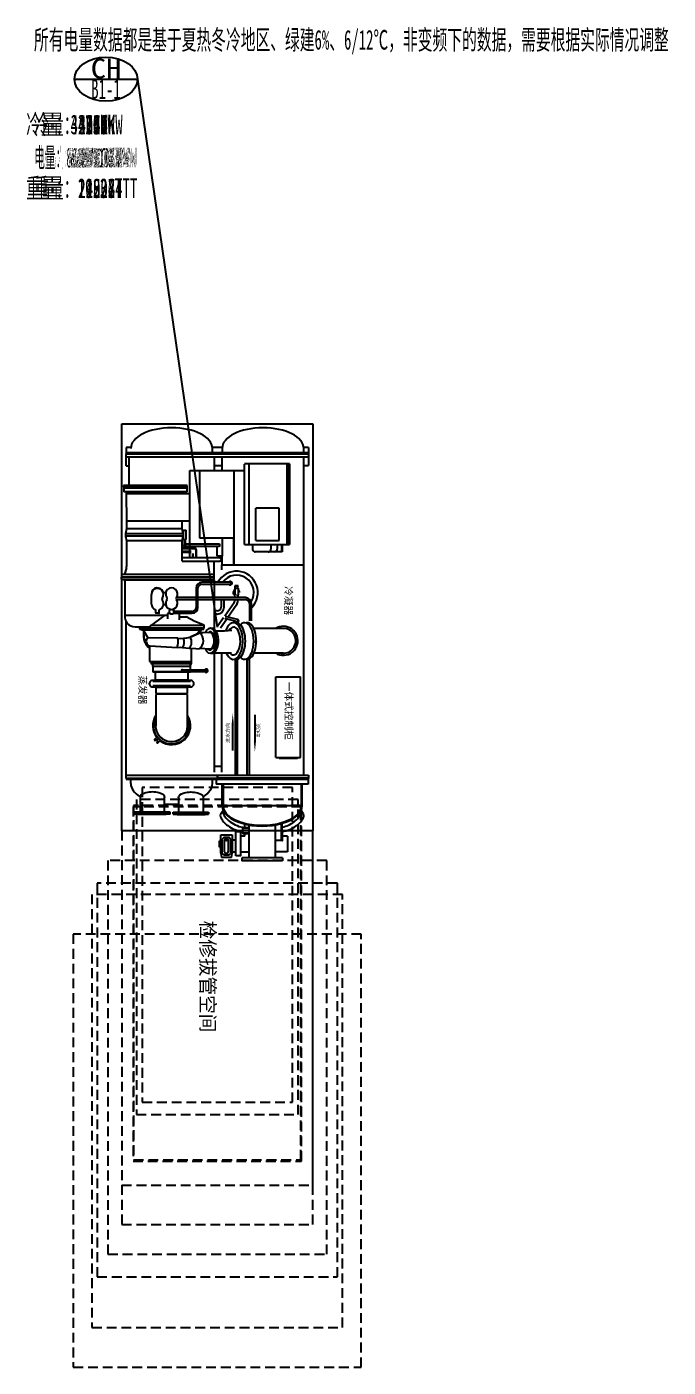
# Model space of a CAD drawing. Header units: millimetres. Extents: x -1040173 to 349982, y -145921 to 298175.
# Drawn here: x -562694 to -562398, y 251229 to 251846 of the extents above; entities that cross this region are included whole.
import ezdxf
from ezdxf.enums import TextEntityAlignment as Align

# ---------------------------------------------------------------- set-up
doc = ezdxf.new("R2010")
doc.units = ezdxf.units.MM
doc.header["$LTSCALE"] = 500
doc.header["$MEASUREMENT"] = 0
doc.linetypes.add('DASHED', pattern=[0.75, 0.5, -0.25])
doc.layers.get('0').update_dxf_attribs({"color": 255, "linetype": 'CONTINUOUS'})
doc.layers.get('DEFPOINTS').update_dxf_attribs({"linetype": 'CONTINUOUS'})
for name, color, linetype in [('H-DIMS-FANS', 7, 'CONTINUOUS'), ('H-EQUP-CHI', 3, 'CONTINUOUS'), ('H-EQUP-DIMS', 7, 'CONTINUOUS')]:
    doc.layers.add(name, color=color, linetype=linetype)
doc.styles.get("Standard").update_dxf_attribs({"font": 'txt', "width": 0.7})
doc.styles.add('TH-STYLE1', font='Stfangso_0.ttf', dxfattribs={"width": 0.7})

# ---------------------------------------------------------------- blocks, each defined once
blk = doc.blocks.new('离心式冷水机组')
at = {"layer": 'H-DIMS-FANS'}
blk.add_line((-1014, 6962), (0, 0), dxfattribs=at)
at = {"layer": 'H-EQUP-CHI'}
for p, q in [((-1213, 2584), (1213, 2584)), ((-1213, -2584), (-1213, 2584)), ((1213, 2584), (1213, -2584)), ((-1159, 2216), (-1159, 2210)), ((1159, 2216), (-1159, 2216)), ((-1158, 2284), (-1158, 2216)), ((-1097, 2284), (-1158, 2284)), ((62, 2284), (-62, 2284)), ((-61, 2216), (-61, 2272)), ((61, 2272), (61, 2216)), ((1159, 2284), (1097, 2284)), ((1159, 2284), (1097, 2284)), ((1098, 2233), (1098, 2272)), ((1159, 2284), (1159, 2054)), ((1159, 2210), (-1159, 2210)), ((-1159, 2053), (-1159, 2203)), ((-1159, 2203), (1159, 2203)), ((-1159, 2166), (1159, 2166)), ((-1159, 2053), (-1123, 2053)), ((-1156, 2210), (-1156, 2203)), ((-1123, 2166), (-1123, 1803)), ((-36, 1992), (-36, 2166)), ((-36, 2054), (59, 2054)), ((59, 2166), (59, 1992)), ((918, 2075), (348, 2075)), ((348, 1053), (348, 2071)), ((402, 2075), (402, 1053)), ((888, 1053), (888, 2075)), ((892, 2075), (892, 1053)), ((918, 2075), (918, 1053)), ((1100, -1879), (1100, 2166)), ((1100, 2054), (1159, 2054)), ((-349, 1992), (348, 1992)), ((-349, 881), (-349, 1992)), ((-226, 1990), (210, 1990)), ((-226, 1990), (-226, 1138)), ((210, 1990), (210, 1138)), ((348, 1057), (348, 1992)), ((-1189, 1803), (-1189, 1783)), ((-381, 1803), (-1189, 1803)), ((-381, 1783), (-1189, 1783)), ((-1187, 1783), (-1187, 1768)), ((-1187, 1768), (-1187, 1722)), ((-383, 1768), (-1187, 1768)), ((-383, 1722), (-1187, 1722)), ((-1163, 1722), (-1156, 1697)), ((-383, 1768), (-383, 1783)), ((-383, 1722), (-383, 1768)), ((-381, 1783), (-381, 1803)), ((-349, 1697), (-1157, 1697)), ((-1157, 1697), (-1154, 1352)), ((787, 1514), (490, 1514)), ((490, 1103), (490, 1514)), ((787, 1103), (787, 1514)), ((-1153, 1250), (-1164, 1188)), ((-1154, 1352), (-349, 1352)), ((-1153, 1352), (-1153, 1250)), ((-446, 1250), (-1153, 1250)), ((-446, 1250), (-446, 1352)), ((-435, 1188), (-446, 1250)), ((-444, 1225), (-431, 1225)), ((-431, 1233), (-395, 1233)), ((-431, 1114), (-431, 1233)), ((-395, 1114), (-395, 1233)), ((-1164, 1188), (-1164, 1159)), ((-435, 1188), (-1164, 1188)), ((-1164, 1159), (-1153, 1097)), ((-435, 1159), (-1164, 1159)), ((-1153, 1097), (-1153, 774)), ((-446, 1097), (-1153, 1097)), ((-446, 1097), (-435, 1159)), ((-446, 841), (-446, 1097)), ((-444, 1121), (-431, 1121)), ((-431, 1114), (-395, 1114)), ((-422, 1114), (-422, 1042)), ((-407, 1030), (22, 1030)), ((-404, 1042), (-404, 1114)), ((22, 1055), (-404, 1055)), ((-226, 1138), (210, 1138)), ((-5, 1030), (-5, 904)), ((61, 1136), (61, 904)), ((211, 795), (211, 1135)), ((212, 1135), (212, 795)), ((348, 1053), (918, 1053)), ((449, 1053), (449, 987)), ((490, 1103), (787, 1103)), ((681, 1053), (681, 992)), ((762, 1053), (762, 994)), ((815, 1053), (815, 958)), ((823, 1053), (823, 958)), ((-291, 1008), (-446, 1008)), ((-446, 1001), (-291, 1001)), ((-332, 962), (-446, 962)), ((-446, 955), (-332, 955)), ((32, 881), (-446, 881)), ((-313, 936), (-313, 881)), ((-307, 881), (-307, 936)), ((-272, 982), (-272, 881)), ((-265, 881), (-265, 982)), ((61, 904), (2, 904)), ((59, 904), (59, 795)), ((647, 958), (483, 958)), ((823, 958), (647, 958)), ((-1155, 759), (-1178, 672)), ((-446, 841), (32, 841)), ((-40, 610), (-40, 841)), ((59, 730), (59, 794)), ((59, 794), (1100, 794)), ((-40, 672), (-1220, 672)), ((-1220, 639), (-1220, 610)), ((-40, 639), (-1220, 639)), ((-1220, 610), (-40, 610)), ((-1186, 610), (-1186, 603)), ((-1186, 603), (-36, 603)), ((-1175, 589), (-1175, 153)), ((165, 572), (-195, 572)), ((-195, 547), (165, 547)), ((-36, -1838), (-36, 603)), ((223, 528), (224, 527)), ((224, 528), (223, 528)), ((223, 528), (223, 528)), ((223, 528), (223, 528)), ((225, 528), (224, 528)), ((224, 527), (224, 524)), ((225, 527), (224, 527)), ((224, 527), (224, 527)), ((224, 527), (224, 527)), ((225, 524), (224, 524)), ((224, 524), (224, 524)), ((224, 524), (224, 524)), ((226, 528), (225, 528)), ((226, 527), (225, 527)), ((225, 524), (225, 498)), ((226, 524), (225, 524)), ((228, 528), (226, 528)), ((228, 527), (226, 527)), ((228, 524), (226, 524)), ((230, 528), (228, 528)), ((230, 527), (228, 527)), ((230, 524), (228, 524)), ((233, 528), (230, 528)), ((232, 527), (230, 527)), ((232, 524), (230, 524)), ((235, 527), (232, 527)), ((235, 524), (232, 524)), ((236, 528), (233, 528)), ((237, 527), (235, 527)), ((237, 524), (235, 524)), ((238, 528), (236, 528)), ((240, 527), (237, 527)), ((240, 524), (237, 524)), ((241, 528), (238, 528)), ((243, 527), (240, 527)), ((243, 524), (240, 524)), ((244, 528), (241, 528)), ((246, 527), (243, 527)), ((246, 524), (243, 524)), ((247, 528), (244, 528)), ((248, 527), (246, 527)), ((248, 524), (246, 524)), ((250, 528), (247, 528)), ((251, 527), (248, 527)), ((251, 524), (248, 524)), ((253, 528), (250, 528)), ((254, 527), (251, 527)), ((254, 524), (251, 524)), ((255, 528), (253, 528)), ((256, 527), (254, 527)), ((256, 524), (254, 524)), ((258, 528), (255, 528)), ((258, 527), (256, 527)), ((258, 524), (256, 524)), ((260, 528), (258, 528)), ((260, 527), (258, 527)), ((260, 524), (258, 524)), ((262, 528), (260, 528)), ((262, 527), (260, 527)), ((262, 524), (260, 524)), ((263, 528), (262, 528)), ((263, 527), (262, 527)), ((263, 524), (262, 524)), ((264, 528), (263, 528)), ((264, 527), (263, 527)), ((263, 498), (263, 524)), ((264, 524), (263, 524)), ((265, 528), (264, 528)), ((265, 527), (264, 527)), ((264, 527), (264, 527)), ((265, 524), (264, 524)), ((264, 524), (264, 524)), ((265, 527), (266, 528)), ((266, 528), (265, 528)), ((265, 524), (265, 527)), ((266, 528), (266, 528)), ((-837, 296), (-837, 418)), ((-270, 377), (-520, 377)), ((-520, 352), (-270, 352)), ((-270, 497), (-270, 253)), ((-245, 253), (-245, 497)), ((358, 377), (-245, 377)), ((-245, 352), (358, 352)), ((48, 352), (48, 258)), ((88, 246), (88, 352)), ((221, 413), (222, 377)), ((222, 352), (222, 339)), ((224, 498), (265, 498)), ((224, 498), (224, 413)), ((239, 413), (242, 413)), ((242, 413), (244, 413)), ((265, 498), (265, 413)), ((267, 377), (267, 413)), ((-782, 184), (-782, 223)), ((-742, 180), (-779, 180)), ((-739, 184), (-739, 219)), ((-632, 175), (-632, 110)), ((-597, 175), (-632, 175)), ((-479, 175), (-562, 175)), ((-558, 178), (-320, 178)), ((-320, 203), (-549, 203)), ((-479, 94), (-479, 175)), ((-2, 208), (-35, 208)), ((213, 310), (95, 141)), ((136, 131), (250, 294)), ((408, 302), (408, 83)), ((433, 83), (433, 302)), ((-1175, 153), (-632, 153)), ((-1159, -1915), (-1159, 73)), ((-1044, 6), (-864, 6)), ((-994, 6), (-994, -5)), ((-667, 153), (-864, 6)), ((-850, 29), (-165, 29)), ((-479, 133), (-396, 133)), ((-283, 75), (-396, 133)), ((-165, 29), (-283, 75)), ((-165, -5), (-165, 29)), ((-2, 169), (-36, 169)), ((79, 119), (9, 19)), ((39, -7), (120, 109)), ((96, 115), (253, 75)), ((259, 99), (103, 139)), ((-994, -5), (-165, -5)), ((-989, -5), (-989, -24)), ((-989, -24), (-170, -24)), ((-962, -30), (-197, -30)), ((-940, -30), (-881, -132)), ((-939, -32), (-939, -101)), ((-932, -101), (-932, -44)), ((-502, -137), (-881, -132)), ((-502, -137), (-467, -141)), ((-467, -141), (-431, -138)), ((-431, -138), (-386, -135)), ((-386, -135), (-343, -127)), ((-220, -72), (-343, -127)), ((-343, -127), (-220, -72)), ((-244, -76), (-277, -97)), ((-247, -78), (-219, -30)), ((-236, -59), (-234, -71)), ((-177, -70), (-227, -70)), ((-224, -38), (-219, -70)), ((-218, -30), (-212, -70)), ((-94, -67), (-177, -70)), ((-170, -24), (-170, -5)), ((92, -48), (-15, -48)), ((186, -41), (92, -48)), ((324, -159), (324, -150)), ((324, -169), (324, -159)), ((324, -178), (324, -169)), ((358, -178), (358, -169)), ((359, -172), (359, -162)), ((840, -16), (475, -16)), ((-859, -236), (-859, -436)), ((-858, -236), (-507, -255)), ((-507, -255), (-473, -253)), ((-473, -253), (-440, -258)), ((-440, -258), (-398, -261)), ((-398, -261), (-356, -266)), ((-356, -266), (-271, -269)), ((-329, -465), (-329, -267)), ((-271, -269), (-229, -272)), ((-218, -263), (-94, -275)), ((180, -330), (-62, -330)), ((59, -1838), (59, -330)), ((308, -288), (311, -280)), ((324, -188), (324, -178)), ((464, -181), (464, -191)), ((475, -326), (840, -326)), ((495, -179), (494, -188)), ((-859, -436), (-329, -436)), ((-329, -460), (-850, -460)), ((-830, -461), (-830, -465)), ((-329, -465), (-830, -465)), ((-821, -478), (-821, -496)), ((-818, -496), (-818, -567)), ((-338, -496), (-813, -496)), ((-341, -542), (-341, -496)), ((-338, -496), (-338, -478)), ((228, -406), (228, -1879)), ((259, -1879), (259, -403)), ((377, -406), (377, -1879)), ((409, -1879), (409, -398)), ((-338, -674), (-822, -674)), ((-818, -567), (-816, -569)), ((-341, -567), (-818, -567)), ((-341, -569), (-816, -569)), ((-789, -574), (-789, -671)), ((-370, -671), (-789, -671)), ((-448, -543), (-446, -542)), ((-446, -543), (-445, -542)), ((-141, -542), (-445, -542)), ((-445, -561), (-141, -561)), ((-370, -671), (-370, -574)), ((-341, -569), (-341, -560)), ((743, -1652), (743, -629)), ((746, -629), (1058, -629)), ((1058, -1652), (1058, -629)), ((-821, -756), (-338, -756)), ((-817, -683), (-342, -683)), ((-342, -745), (-817, -745)), ((-782, -760), (-782, -839)), ((-782, -760), (-377, -760)), ((-782, -839), (-377, -839)), ((-389, -846), (-770, -846)), ((-769, -846), (-390, -846)), ((-377, -839), (-377, -760)), ((-781, -853), (-781, -1250)), ((-378, -1250), (-378, -853)), ((478, -1110), (478, -1442)), ((197, -1565), (197, -1233)), ((-799, -1431), (-794, -1436)), ((-769, -1396), (-798, -1426)), ((-789, -1436), (-782, -1429)), ((-768, -1429), (-759, -1438)), ((-766, -1459), (-759, -1452)), ((-766, -1464), (-761, -1469)), ((-743, -1413), (-764, -1434)), ((-726, -1439), (-756, -1469)), ((746, -1652), (1058, -1652)), ((788, -1667), (788, -1652)), ((1020, -1667), (788, -1667)), ((1020, -1667), (1020, -1652)), ((59, -1767), (-36, -1767)), ((-1159, -1879), (0, -1879)), ((-1159, -1915), (0, -1915)), ((-1159, -1922), (-1159, -1929)), ((-1159, -1922), (0, -1922)), ((-1159, -1929), (0, -1929)), ((-1158, -1915), (-1158, -1922)), ((-1156, -1915), (-1156, -1922)), ((-1098, -1985), (-1098, -1929)), ((-61, -1985), (-61, -1929)), ((-14, -1922), (-14, -1991)), ((-14, -1922), (1159, -1922)), ((-14, -1929), (1159, -1929)), ((1154, -1991), (-14, -1991)), ((-3, -1922), (-3, -1915)), ((0, -1879), (0, -1915)), ((0, -1929), (0, -1922)), ((3, -1879), (3, -1922)), ((3, -1879), (1159, -1879)), ((1159, -1915), (3, -1915)), ((62, -2266), (62, -1991)), ((74, -1991), (74, -2266)), ((1065, -1991), (1065, -2266)), ((1078, -2266), (1078, -1991)), ((1154, -1929), (1154, -1991)), ((1156, -1922), (1156, -1915)), ((1159, -1879), (1159, -1915)), ((1159, -1929), (1159, -1922)), ((-979, -2149), (-979, -2348)), ((-669, -2348), (-669, -2149)), ((-490, -2348), (-490, -2149)), ((-180, -2149), (-180, -2348)), ((-1048, -2348), (-1048, -2375)), ((-599, -2348), (-1048, -2348)), ((-599, -2375), (-1048, -2375)), ((-648, -2378), (-1006, -2378)), ((-599, -2375), (-599, -2348)), ((-560, -2375), (-560, -2348)), ((-560, -2348), (-111, -2348)), ((-560, -2375), (-111, -2375)), ((-511, -2378), (-153, -2378)), ((-111, -2348), (-111, -2375)), ((43, -2372), (74, -2322)), ((1078, -2266), (62, -2266)), ((1097, -2372), (1066, -2322)), ((322, -2551), (403, -2551)), ((322, -2551), (322, -2612)), ((330, -2543), (403, -2543)), ((350, -2543), (350, -2501)), ((403, -2510), (403, -2926)), ((737, -2512), (737, -2926)), ((815, -2708), (815, -2494)), ((825, -2708), (825, -2491)), ((1213, -2584), (-1213, -2584)), ((44, -2712), (29, -2712)), ((29, -2792), (29, -2712)), ((44, -2636), (189, -2636)), ((44, -2868), (44, -2636)), ((86, -2667), (63, -2689)), ((63, -2872), (63, -2689)), ((86, -2667), (147, -2667)), ((93, -2850), (93, -2697)), ((139, -2697), (139, -2850)), ((170, -2689), (147, -2667)), ((170, -2689), (170, -2872)), ((189, -2636), (189, -2868)), ((222, -2705), (189, -2705)), ((299, -2599), (235, -2599)), ((235, -2904), (235, -2599)), ((299, -2904), (299, -2599)), ((350, -2653), (299, -2653)), ((322, -2612), (403, -2612)), ((330, -2619), (403, -2619)), ((350, -2653), (350, -2619)), ((738, -2705), (815, -2705)), ((825, -2708), (815, -2708)), ((829, -2703), (829, -2593)), ((893, -2653), (829, -2653)), ((893, -2653), (893, -2851)), ((29, -2792), (44, -2792)), ((44, -2868), (54, -2923)), ((63, -2872), (86, -2895)), ((147, -2895), (170, -2872)), ((179, -2923), (189, -2868)), ((235, -2857), (189, -2857)), ((299, -2851), (403, -2851)), ((893, -2851), (742, -2851)), ((179, -2923), (54, -2923)), ((147, -2895), (86, -2895)), ((299, -2904), (235, -2904)), ((829, -2926), (311, -2926)), ((311, -2926), (311, -2965)), ((829, -2965), (311, -2965)), ((829, -2926), (829, -2965))]:
    blk.add_line(p, q, dxfattribs=at)
at = {"layer": 'H-EQUP-CHI', "color": 9, "linetype": 'DASHED', "ltscale": 0.5}
for points in [[(954, -6033), (954, -2033), (-954, -2033), (-954, -6033)], [(1027, -6188), (1027, -2188), (-1027, -2188), (-1027, -6188)], [(1070, -6779), (1070, -2279), (-1070, -2279), (-1070, -6779)], [(1062, -6763), (1062, -2263), (-1062, -2263), (-1062, -6763)], [(1213, -7084), (1213, -2584), (-1213, -2584), (-1213, -7084)], [(1213, -7584), (1213, -2584), (-1213, -2584), (-1213, -7584)], [(1390, -7963), (1390, -2963), (-1390, -2963), (-1390, -7963)], [(-1592, -8893), (1592, -8893), (1592, -3393), (-1592, -3393)], [(1526, -8250), (1526, -3250), (-1526, -3250), (-1526, -8250)], [(-1829, -9397), (1829, -9397), (1829, -3897), (-1829, -3897)]]:
    blk.add_lwpolyline(points, close=True, dxfattribs=at)
at = {"layer": 'H-EQUP-CHI'}
blk.add_circle((116, -2697), 15.2, dxfattribs=at)
for centre, radius, start, end in [((-413, 1042), 13.9, 130.9773, 49.0244), ((-413, 1042), 10.5, 150.4012, 29.5918), ((-413, 1042), 9.09, 180, 0), ((22, 1042), 12.5, 270, 90), ((-291, 982), 26.1, 0, 90), ((-291, 982), 19.3, 0, 90), ((32, 861), 21.6, 0, 112.9195), ((32, 861), 21.6, 247.0805, 0), ((32, 861), 19.9, 270, 90), ((483, 992), 34.1, 188.6269, 270), ((647, 992), 34.1, 270, 0), ((728, 994), 34.1, 270, 0), ((-1211, 774), 57.7, 345, 0), ((244, 442), 271, 314.2031, 151.3208), ((-1190, 589), 14.4, 0, 76.1135), ((-195, 497), 75, 90, 180), ((-195, 497), 50, 90, 180), ((244, 442), 221, 328.1796, 143.9761), ((165, 560), 22.7, 213.3681, 146.633), ((165, 560), 19.9, 218.8772, 141.1212), ((165, 560), 15.6, 233.4686, 126.5338), ((165, 560), 12.7, 260.5912, 99.4088), ((165, 560), 12.5, 270, 90), ((-760, 418), 76.1, 325.7255, 180), ((-760, 425), 75.6, 23.4705, 175.0777), ((-671, 357), 31.8, 145.7255, 214.2745), ((-670, 464), 22.7, 203.4705, 336.5295), ((-580, 425), 75.6, 324.149, 215.851), ((-580, 304), 75.6, 143.3249, 36.6751), ((-669, 365), 32.3, 331.7233, 30.597), ((-490, 365), 32.3, 149.403, 208.2767), ((244, 442), 41, 119.997, 236.3469), ((244, 442), 41, 0, 60.0887), ((358, 302), 75, 0, 90), ((358, 302), 50, 0, 90), ((-760, 296), 76.1, 180, 253.5259), ((-779, 184), 3.41, 180, 270), ((-742, 184), 3.41, 270, 0), ((-733, 219), 5.68, 109.4712, 180), ((-760, 296), 76.1, 289.4712, 34.2745), ((-670, 265), 22.7, 24.8762, 135.2235), ((-580, 200), 30.6, 145.0839, 34.9161), ((-614, 224), 11.4, 325.0839, 64.5686), ((-545, 224), 11.4, 113.3389, 214.8841), ((-320, 253), 50, 270, 0), ((-320, 253), 75, 270, 0), ((-2, 258), 50, 270, 0), ((-2, 258), 89.8, 270, 0), ((172, 339), 50, 325.0429, 0.0428), ((172, 339), 89.8, 325.0429, 0.0428), ((-1044, 138), 132, 173.4028, 270), ((260, 83), 13.9, 210.2609, 75.0276), ((260, 83), 12.5, 217.1437, 62.8691), ((256, 87), 12.5, 255.5, 75.5), ((260, 83), 11.1, 227.6927, 50.1375), ((840, -171), 184, 237.4149, 90), ((840, -171), 184, 90, 122.5851), ((-968, -30), 5.68, 0, 90), ((-727, -102), 211, 179.6698, 231.3157), ((-727, -102), 205, 179.6833, 229.7327), ((-840, -178), 61.4, 131.4916, 253.267), ((-717, -187), 220, 342.17, 13.1479), ((-544, -190), 125, 326.5936, 24.7915), ((-435, -188), 110, 315.3155, 33.8541), ((-227, -98), 27.2, 73.5362, 128.0948), ((-306, -168), 130, 306.4492, 48.1112), ((-191, -30), 5.68, 90, 180), ((840, -171), 158, 259.1169, 90), ((-832, -461), 1.14, 0, 90), ((-836, -478), 14.4, 0, 69.2476), ((-324, -478), 14.4, 110.7524, 180), ((-822, -715), 40.9, 89.8891, 270.1314), ((-445, -551), 10.6, 59.2979, 300.6551), ((-445, -551), 9.09, 89.9572, 269.9572), ((-338, -715), 40.9, 269.8686, 90.1109), ((-141, -551), 21.4, 205.1901, 154.8585), ((-141, -551), 10.6, 239.3449, 120.7021), ((-141, -551), 9.09, 270.0428, 90.0428), ((-580, -1250), 240, 147.2705, 217.785), ((-580, -1250), 231, 150.9722, 225), ((-580, -1250), 231, 225, 27.7284), ((-580, -1250), 240, 232.215, 32.7295), ((-580, -1244), 207, 166.6398, 13.0638), ((-580, -1250), 203, 225, 7.4227), ((-796, -1428), 3.41, 133.9048, 225), ((-791, -1433), 3.41, 225, 316.2218), ((-775, -1436), 10, 45, 134.9978), ((-763, -1461), 3.41, 134.0358, 225), ((-758, -1466), 3.41, 225, 316.004), ((-766, -1445), 10, 315.0003, 45), ((86, -2393), 47.6, 154.4541, 195.0012), ((117, -2343), 47.6, 154.4541, 195.0012), ((301, -2262), 248, 202.008, 236.4332), ((839, -2262), 248, 303.5668, 337.992), ((1023, -2343), 47.6, 344.9988, 25.5459), ((1054, -2393), 47.6, 344.9988, 25.5459), ((270, -2312), 248, 202.008, 236.4332), ((360, -2223), 373, 232.4896, 264.1837), ((391, -2173), 373, 232.4896, 263.6459), ((330, -2551), 7.62, 90, 180), ((749, -2173), 373, 281.6916, 307.5104), ((780, -2223), 373, 276.8767, 307.5104), ((870, -2312), 248, 303.5668, 337.992), ((116, -2697), 22.9, 0, 180), ((330, -2612), 7.62, 180, 270), ((825, -2703), 4.57, 270, 0), ((116, -2850), 22.9, 180, 0)]:
    blk.add_arc(centre, radius, start, end, dxfattribs=at)
for centre, major_axis, ratio, start_param, end_param in [((-580, 2272), (-518, 0), 0.506579, 4.712389, 6.283185), ((-580, 2272), (518, 0), 0.506579, 0, 1.570796), ((580, 2272), (-518, 0), 0.506579, 4.712389, 6.283185), ((580, 2272), (518, 0), 0.506579, 0, 1.570796), ((-91, -171), (0, 159), 0.515835, 2.234365, 7.15714), ((206, -174), (0, 233), 0.507001, 2.306177, 7.282609), ((206, -174), (2, 177), 0.492553, 2.654884, 7.038647), ((239, -174), (0, 233), 0.507001, 3.002604, 6.424126), ((349, -174), (0, 232), 0.492883, 2.648337, 6.773557), ((380, -174), (0, 232), 0.492883, 3.006388, 6.411268), ((-91, -171), (0, 115), 0.499359, 2.646039, 6.747154), ((-91, -171), (-1, 104), 0.498287, 3.064426, 6.314005), ((-67, -171), (0, 159), 0.515835, 2.994523, 6.430255), ((-580, -1985), (-518, 0), 0.506579, 0, 0.690674), ((-580, -1985), (518, 0), 0.506579, 5.592511, 6.283185), ((-824, -2157), (-157, 0), 0.42109, 3.028017, 6.397377), ((-580, -1985), (-518, 0), 0.506579, 1.397802, 1.479361), ((-580, -1985), (518, 0), 0.506579, 4.620954, 4.885383), ((570, -2266), (-508, 0), 0.507858, 0, 3.141593), ((570, -2266), (496, 0), 0.501538, 3.141593, 6.283185)]:
    blk.add_ellipse(centre, major_axis=major_axis, ratio=ratio, start_param=start_param, end_param=end_param, dxfattribs=at)
at = {"layer": 'H-EQUP-CHI', "extrusion": (0, 0, -1)}
blk.add_ellipse((-335, -2157), major_axis=(157, 0), ratio=0.42109, start_param=3.028017, end_param=6.397377, dxfattribs=at)
at = {"layer": 'H-EQUP-CHI'}
for points in [[(197, -1091), (211, -1233), (183, -1233)], [(478, -1584), (492, -1442), (464, -1442)]]:
    blk.add_solid(points, dxfattribs=at)
at = {"layer": 'H-EQUP-DIMS'}
blk.add_line((-1814, 6962), (-1014, 6962), dxfattribs=at)
blk.add_ellipse((-1414, 6962), major_axis=(-400, 0), ratio=0.7, dxfattribs=at)
at = {"layer": 'DEFPOINTS', "style": 'TH-STYLE1', "width": 0.55}
for s, height, p in [('所有电量数据都是基于夏热冬冷地区、绿建6%%%、6/12℃，非变频下的数据，需要根据实际情况调整', 250, (-2328, 7338)), ('杨军制作', 2.5, (259, -503))]:
    blk.add_text(s, height=height, dxfattribs=at).set_placement(p)
at = {"layer": 'H-EQUP-CHI', "color": 7}
for s, height, p in [('冷凝器', 90.9, (859, 522)), ('蒸发器', 90.9, (-994, -611)), ('一体式控制柜', 90.9, (863, -693)), ('检修拔管空间', 181.8, (-211, -3726))]:
    blk.add_text(s, height=height, rotation=270, dxfattribs=at).set_placement(p)
at = {"layer": 'H-EQUP-CHI'}
blk.add_text('进水方向', height=45.5, rotation=90, dxfattribs=at).set_placement((157, -1469))
at = {"layer": 'H-EQUP-CHI', "insert": (498, -1396), "char_height": 45.5, "attachment_point": 1, "rotation": 90}
blk.add_mtext_dynamic_manual_height_columns('出水方向', width=361.1, gutter_width=350, heights=[0], dxfattribs=at)
at = {"layer": 'H-EQUP-DIMS', "style": 'TH-STYLE1'}
for s, width, p in [('冷量：3475KW', 0.55, (-2426, 6262)), ('冷量：4220KW', 0.55, (-2426, 6262)), ('冷量：4924KW', 0.55, (-2326, 6262)), ('冷量：4572KW', 0.55, (-2326, 6262)), ('冷量：4220KW', 0.55, (-2326, 6262)), ('冷量：3869KW', 0.55, (-2326, 6262)), ('冷量：3517KW', 0.55, (-2326, 6262)), ('冷量：3341KW', 0.55, (-2326, 6262)), ('冷量：3165KW', 0.55, (-2326, 6262)), ('冷量：2989KW', 0.55, (-2326, 6262)), ('冷量：2814KW', 0.55, (-2326, 6262)), ('冷量：2638KW', 0.55, (-2326, 6262)), ('冷量：2462KW', 0.55, (-2326, 6262)), ('冷量：2286KW', 0.55, (-2326, 6262)), ('冷量：2110KW', 0.55, (-2326, 6262)), ('冷量：1934KW', 0.55, (-2326, 6262)), ('冷量：1759KW', 0.55, (-2326, 6262)), ('冷量：1583KW', 0.55, (-2326, 6262)), ('冷量：3869KW', 0.55, (-2326, 6262)), ('冷量：4572KW', 0.55, (-2326, 6262)), ('冷量：4924KW', 0.55, (-2326, 6262)), ('冷量：5276KW', 0.55, (-2326, 6262)), ('冷量：5627KW', 0.55, (-2326, 6262)), ('冷量：5979KW', 0.55, (-2326, 6262)), ('冷量：6331KW', 0.55, (-2326, 6262)), ('冷量：6682KW', 0.55, (-2326, 6262)), ('冷量：7034KW', 0.55, (-2326, 6262)), ('冷量：7386KW', 0.55, (-2326, 6262)), ('冷量：7737KW', 0.55, (-2326, 6262)), ('冷量：8089KW', 0.55, (-2326, 6262)), ('冷量：8441KW', 0.55, (-2326, 6262)), ('冷量：2814KW', 0.55, (-2326, 6262)), ('冷量：2989KW', 0.55, (-2326, 6262)), ('冷量：3165KW', 0.55, (-2326, 6262)), ('冷量：3341KW', 0.55, (-2326, 6262)), ('电量： 630 KW 10KV', 0.45, (-2426, 5842)), ('电量： 721 KW 10KV', 0.45, (-2426, 5842)), ('电量：669.9KW', 0.55, (-2334, 5842)), ('电量： 694KW 10KV', 0.4, (-2326, 5842)), ('电量： 810 KW 10KV', 0.4, (-2326, 5842)), ('电量：878KW 10KV ', 0.4, (-2326, 5842)), ('电量：963 KW 10KV ', 0.4, (-2326, 5842)), ('电量：997 KW 10KV ', 0.4, (-2326, 5842)), ('电量：1064 KW 10KV ', 0.4, (-2326, 5842)), ('电量：1135KW 10KV ', 0.4, (-2326, 5842)), ('电量：1185 KW 10KV ', 0.4, (-2326, 5842)), ('电量：1269 KW 10KV ', 0.4, (-2326, 5842)), ('电量：1318 KW 10KV ', 0.4, (-2326, 5842)), ('电量：1340 KW 10KV ', 0.4, (-2326, 5842)), ('电量：1401 KW 10KV ', 0.4, (-2326, 5842)), ('电量：1586 KW 10KV ', 0.4, (-2326, 5842)), ('电量： 490.4KW 10KV', 0.4, (-2326, 5842)), ('电量： 517.2 KW 10KV', 0.4, (-2326, 5842)), ('电量： 545.5KW 10KV', 0.4, (-2326, 5842)), ('电量： 577.1 KW 10KV', 0.4, (-2326, 5842)), ('电量：578.5 KW', 0.55, (-2332, 5842)), ('电量：856 KW', 0.55, (-2331, 5842)), ('电量：548.1KW', 0.55, (-2331, 5842)), ('电量： 730.7KW', 0.55, (-2328, 5842)), ('电量：557.3KW', 0.55, (-2328, 5842)), ('电量：487.2KW', 0.55, (-2328, 5842)), ('电量：456.7KW', 0.55, (-2328, 5842)), ('电量：457.7KW', 0.55, (-2328, 5842)), ('电量：395.8KW', 0.55, (-2328, 5842)), ('电量：365.4KW', 0.55, (-2328, 5842)), ('电量：358.1KW', 0.55, (-2328, 5842)), ('电量：320.8KW', 0.55, (-2328, 5842)), ('电量：288.7KW', 0.55, (-2328, 5842)), ('电量：852.5KW', 0.55, (-2326, 5842)), ('电量：609 KW', 0.55, (-2326, 5842)), ('重量： 19.3 T', 0.55, (-2427, 5453)), ('重量： 20.2 T', 0.55, (-2427, 5453)), ('重量：  20.4 T', 0.55, (-2327, 5453)), ('重量：  20.4 T', 0.55, (-2327, 5453)), ('重量： 20.2 T', 0.55, (-2327, 5453)), ('重量： 19.8 T', 0.55, (-2327, 5453)), ('重量： 19.3 T', 0.55, (-2327, 5453)), ('重量： 18.7 T', 0.55, (-2327, 5453)), ('重量： 18.4 T', 0.55, (-2327, 5453)), ('重量： 18.4 T', 0.55, (-2327, 5453)), ('重量： 13.8 T', 0.55, (-2327, 5453)), ('重量： 13.5T', 0.55, (-2327, 5453)), ('重量： 13.8 T', 0.55, (-2327, 5453)), ('重量：13.3 T', 0.55, (-2327, 5453)), ('重量：13 T', 0.55, (-2327, 5453)), ('重量： 12.3 T', 0.55, (-2327, 5453)), ('重量： 9.8 T', 0.55, (-2327, 5453)), ('重量： 9.8 T', 0.55, (-2327, 5453)), ('重量： 19.8 T', 0.55, (-2327, 5453)), ('重量： 20.4 T', 0.55, (-2327, 5453)), ('重量： 22 T', 0.55, (-2327, 5453)), ('重量： 22 T', 0.55, (-2327, 5453)), ('重量： 22T', 0.55, (-2327, 5453)), ('重量： 24.2 T', 0.55, (-2327, 5453)), ('重量： 24.2 T', 0.55, (-2327, 5453)), ('重量： 24.2 T', 0.55, (-2327, 5453)), ('重量：24.2 T', 0.55, (-2327, 5453)), ('重量： 24.2 T', 0.55, (-2327, 5453)), ('重量： 28.6 T', 0.55, (-2327, 5453)), ('重量： 30.8T', 0.55, (-2327, 5453)), ('重量： 30.8 T', 0.55, (-2327, 5453)), ('重量： 15.4 T', 0.55, (-2327, 5453)), ('重量： 15.4 T', 0.55, (-2327, 5453)), ('重量： 15.4T', 0.55, (-2327, 5453)), ('重量： 19.8 T', 0.55, (-2327, 5453))]:
    blk.add_text(s, height=250, dxfattribs=dict(at, width=width)).set_placement(p)
at = {"layer": 'H-EQUP-DIMS', "style": 'TH-STYLE1', "width": 0.73491}
blk.add_attdef('设备符号', text='', height=250, dxfattribs=at).set_placement((-1607, 6973), (-1218, 6973), align=Align.FIT)
at = {"layer": 'H-EQUP-DIMS', "style": 'TH-STYLE1', "width": 0.55}
blk.add_attdef('楼层-编号', text='', height=250, dxfattribs=at).set_placement((-1414, 6962), align=Align.TOP_CENTER)

msp = doc.modelspace()

# ---------------------------------------------------------------- block references
at = {"xscale": 0.03623718648152236, "yscale": 0.03623718648152236, "zscale": 0.03623718648152236}
msp.add_blockref('离心式冷水机组', (-562605.97, 251569.61), dxfattribs=at).add_auto_attribs({'楼层-编号': 'B1-1', '设备符号': 'CH'})

doc.saveas('drawing.dxf')
